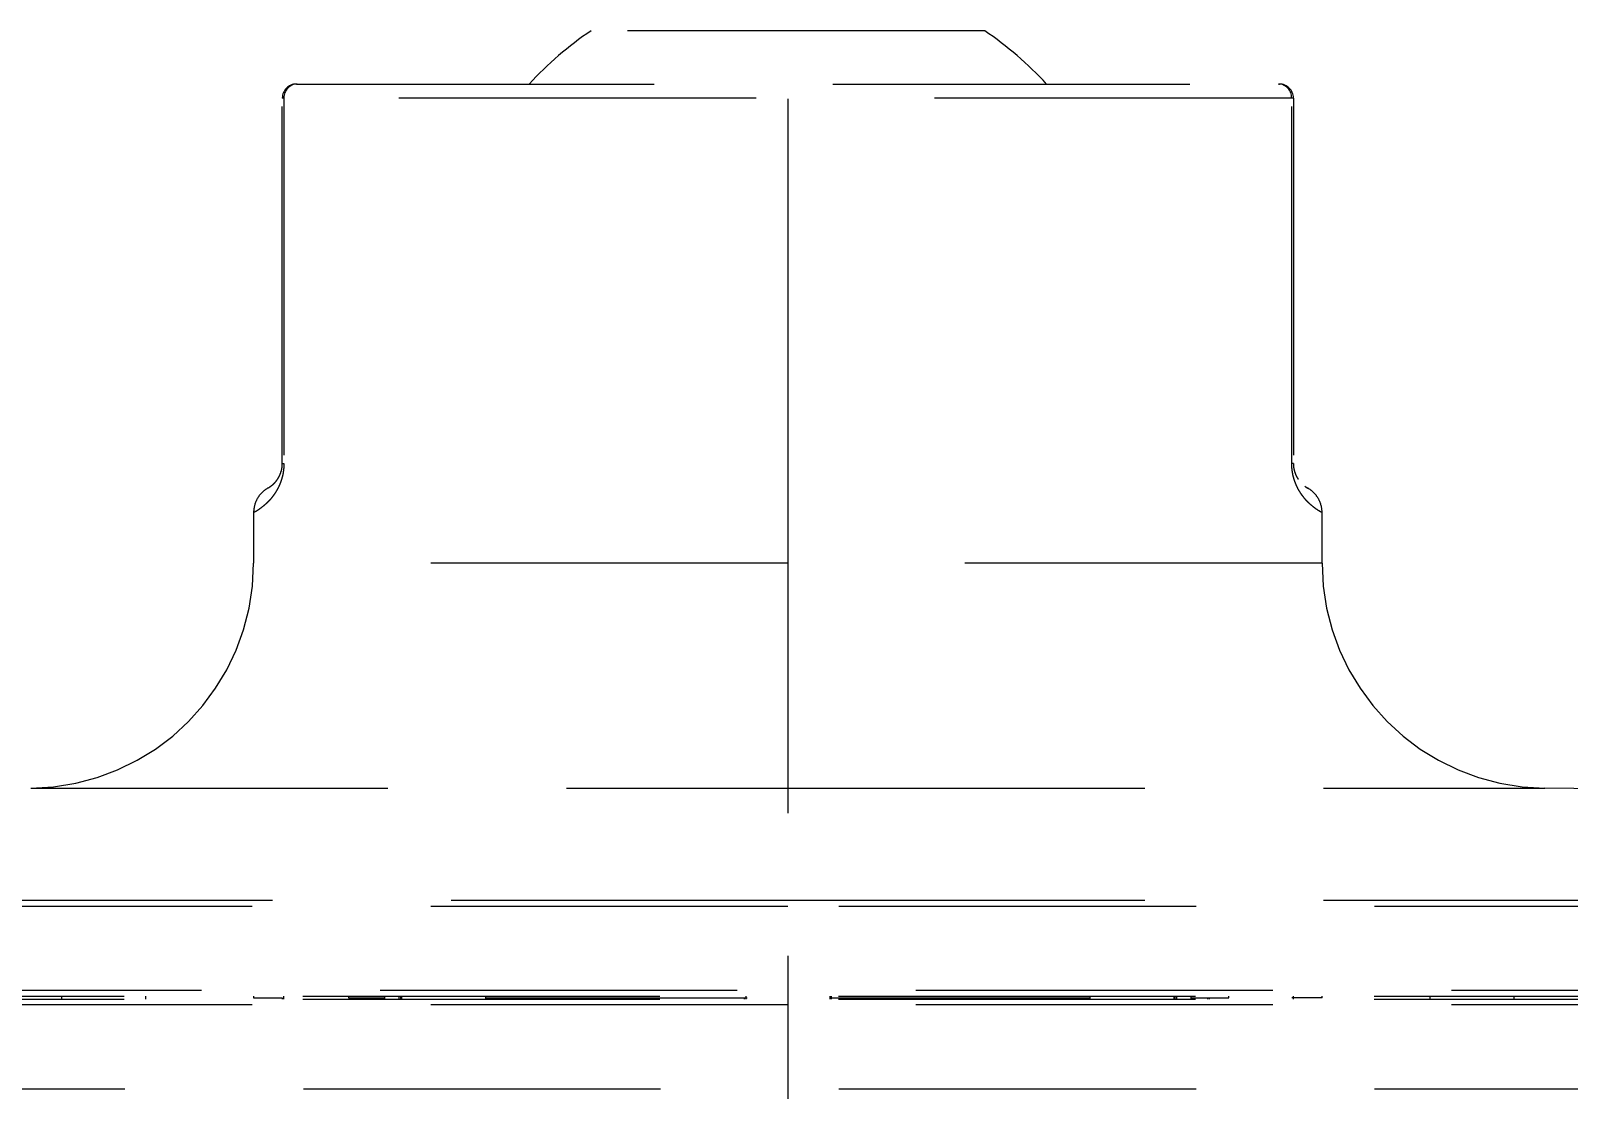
# Model space of a CAD drawing. Header units: millimetres. Extents: x 6110 to 6704, y -2661 to -1821.
# Drawn here: x 6477.58 to 6491.25, y -2114.99 to -2105.56 of the extents above; entities that cross this region are included whole.
import ezdxf

# ---------------------------------------------------------------- set-up
doc = ezdxf.new("R2010")
doc.units = ezdxf.units.MM
doc.header["$LTSCALE"] = 0.1
doc.linetypes.add('CENTERX2', pattern=[101.6, 63.5, -12.7, 12.7, -12.7])
doc.linetypes.add('HIDDEN2', pattern=[4.7625, 3.175, -1.5875])
doc.layers.add('1', color=4, linetype='HIDDEN2', lineweight=13)
doc.layers.add('DIM', color=3, linetype='Continuous', lineweight=9)
doc.layers.add('CENTER', color=1, linetype='CENTERX2')

msp = doc.modelspace()

# ---------------------------------------------------------------- hatches: boundary and pattern name
at = {"layer": 'DIM'}
h = msp.add_hatch(dxfattribs=at)
h.set_pattern_fill('ANSI31', color=2)
edge = h.paths.add_edge_path()
edge.add_line((6619.617, -2595.98), (6619.617, -1962.206))
edge.add_line((6634.617, -1966.11), (6619.617, -1966.11))
edge.add_line((6634.617, -2610.98), (6634.617, -1966.11))
edge.add_line((6634.617, -2610.98), (6184.457, -2610.98))
edge.add_line((6619.617, -2595.98), (6184.457, -2595.98))
edge.add_line((6184.457, -2610.98), (6184.457, -2595.98))

# ---------------------------------------------------------------- linework, layer by layer
at = {"layer": '1', "color": 8, "linetype": 'HIDDEN2', "lineweight": -3, "ltscale": 10}
for p, q in [((6486.057, -2105.557), (6482.557, -2105.557)), ((6479.937, -2106.03), (6479.944, -2106.03)), ((6479.944, -2106.03), (6488.669, -2106.03)), ((6488.669, -2106.03), (6488.677, -2106.03)), ((6479.826, -2106.155), (6479.812, -2106.155)), ((6479.812, -2109.405), (6479.812, -2106.155)), ((6488.787, -2106.155), (6479.826, -2106.155)), ((6479.826, -2106.155), (6479.826, -2109.405)), ((6488.802, -2106.155), (6488.787, -2106.155)), ((6488.787, -2109.405), (6488.787, -2106.155)), ((6488.802, -2106.155), (6488.802, -2109.405)), ((6479.812, -2109.405), (6479.826, -2109.405)), ((6488.802, -2109.405), (6488.787, -2109.405)), ((6479.557, -2109.841), (6479.557, -2110.291)), ((6489.057, -2110.291), (6489.057, -2109.841)), ((6484.307, -2110.291), (6479.557, -2110.291)), ((6489.057, -2110.291), (6484.307, -2110.291)), ((6477.576, -2112.291), (6484.307, -2112.291)), ((6484.307, -2112.291), (6491.038, -2112.291)), ((6484.307, -2113.343), (6456.865, -2113.343)), ((6457.5, -2113.286), (6484.307, -2113.286)), ((6484.307, -2113.286), (6511.114, -2113.286)), ((6511.749, -2113.343), (6484.307, -2113.343)), ((6512.432, -2114.09), (6456.182, -2114.09)), ((6456.182, -2114.142), (6512.432, -2114.142)), ((6456.182, -2114.167), (6512.432, -2114.167)), ((6477.85, -2114.142), (6477.85, -2114.167)), ((6478.6, -2114.167), (6478.6, -2114.142)), ((6479.557, -2114.142), (6479.557, -2114.155)), ((6479.557, -2114.155), (6479.812, -2114.155)), ((6479.812, -2114.155), (6479.812, -2114.167)), ((6479.824, -2114.142), (6479.824, -2114.167)), ((6480.4, -2114.142), (6480.4, -2114.155)), ((6480.4, -2114.155), (6480.722, -2114.155)), ((6480.574, -2114.167), (6480.574, -2114.155)), ((6480.722, -2114.142), (6480.722, -2114.167)), ((6480.849, -2114.142), (6480.849, -2114.167)), ((6480.863, -2114.142), (6480.863, -2114.167)), ((6480.871, -2114.142), (6480.871, -2114.167)), ((6481.621, -2114.167), (6481.621, -2114.142)), ((6481.621, -2114.155), (6483.944, -2114.155)), ((6483.92, -2114.155), (6483.92, -2114.167)), ((6483.932, -2114.142), (6483.932, -2114.167)), ((6484.682, -2114.167), (6484.682, -2114.142)), ((6484.694, -2114.167), (6484.694, -2114.142)), ((6484.694, -2114.155), (6486.993, -2114.155)), ((6486.993, -2114.142), (6486.993, -2114.167)), ((6487.743, -2114.167), (6487.743, -2114.142)), ((6487.751, -2114.167), (6487.751, -2114.142)), ((6487.765, -2114.167), (6487.765, -2114.142)), ((6487.892, -2114.167), (6487.892, -2114.142)), ((6487.892, -2114.155), (6488.227, -2114.155)), ((6488.039, -2114.155), (6488.039, -2114.167)), ((6488.052, -2114.155), (6488.052, -2114.167)), ((6488.227, -2114.155), (6488.227, -2114.142)), ((6489.057, -2114.155), (6488.789, -2114.155)), ((6488.802, -2114.167), (6488.802, -2114.142)), ((6489.057, -2114.155), (6489.057, -2114.142)), ((6490.014, -2114.142), (6490.014, -2114.167)), ((6490.764, -2114.167), (6490.764, -2114.142)), ((6484.307, -2114.219), (6456.182, -2114.219)), ((6512.432, -2114.219), (6484.307, -2114.219)), ((6511.749, -2114.966), (6456.865, -2114.966))]:
    msp.add_line(p, q, dxfattribs=at)
for centre, radius, start, end in [((6484.307, -2108.146), 3.125, 124.0558, 137.3812), ((6484.307, -2108.146), 3.125, 42.6181, 55.9442), ((6479.937, -2106.155), 0.125, 90, 180), ((6488.677, -2106.155), 0.125, 0, 90), ((6477.557, -2110.291), 2, 270.5348, 0), ((6491.057, -2110.291), 2, 180, 269.4652), ((6488.705, -2362.28), 250, 84.85724, 89.46516)]:
    msp.add_arc(centre, radius, start, end, dxfattribs=at)
for centre, start_param, end_param in [((6479.944, -2106.155), 0, 1.570796), ((6488.669, -2106.155), 4.712389, 6.283185)]:
    msp.add_ellipse(centre, major_axis=(0, 0.125), ratio=0.943269, start_param=start_param, end_param=end_param, dxfattribs=at)
for points, knots in [([(6479.826, -2109.405), (6479.826, -2109.406), (6479.826, -2109.408), (6479.826, -2109.411), (6479.826, -2109.414), (6479.826, -2109.417), (6479.826, -2109.42), (6479.826, -2109.423), (6479.826, -2109.426), (6479.826, -2109.428), (6479.826, -2109.431), (6479.825, -2109.434), (6479.825, -2109.437), (6479.825, -2109.44), (6479.825, -2109.443), (6479.825, -2109.446), (6479.824, -2109.449), (6479.824, -2109.452), (6479.824, -2109.455), (6479.823, -2109.458), (6479.823, -2109.461), (6479.823, -2109.464), (6479.822, -2109.467), (6479.822, -2109.47), (6479.821, -2109.473), (6479.821, -2109.475), (6479.821, -2109.478), (6479.82, -2109.481), (6479.82, -2109.484), (6479.819, -2109.487), (6479.819, -2109.49), (6479.818, -2109.493), (6479.817, -2109.496), (6479.817, -2109.499), (6479.816, -2109.501), (6479.816, -2109.504), (6479.814, -2109.513), (6479.81, -2109.528), (6479.804, -2109.549), (6479.797, -2109.568), (6479.789, -2109.591), (6479.778, -2109.615), (6479.764, -2109.641), (6479.749, -2109.666), (6479.735, -2109.686), (6479.723, -2109.702), (6479.713, -2109.715), (6479.702, -2109.727), (6479.691, -2109.739), (6479.677, -2109.754), (6479.658, -2109.771), (6479.63, -2109.794), (6479.601, -2109.816), (6479.576, -2109.831), (6479.56, -2109.839), (6479.557, -2109.841), (6479.557, -2109.841), (6479.557, -2109.841)], [0, 0, 0, 0, 0.001698, 0.003394, 0.00509, 0.006785, 0.008482, 0.010179, 0.011878, 0.01358, 0.015284, 0.016992, 0.018704, 0.020421, 0.022143, 0.023871, 0.025605, 0.027346, 0.029095, 0.030851, 0.032616, 0.034391, 0.036175, 0.037969, 0.039774, 0.04159, 0.043417, 0.045257, 0.047109, 0.048975, 0.050853, 0.052746, 0.054653, 0.056575, 0.058512, 0.060464, 0.062433, 0.077166, 0.092627, 0.108929, 0.126171, 0.153996, 0.184075, 0.216585, 0.251665, 0.275281, 0.299567, 0.324543, 0.350227, 0.376635, 0.435322, 0.501184, 0.621234, 0.749856, 0.867977, 0.999655, 1, 1, 1, 1]), ([(6479.685, -2109.623), (6479.685, -2109.623), (6479.686, -2109.622), (6479.692, -2109.618), (6479.703, -2109.611), (6479.715, -2109.602), (6479.728, -2109.592), (6479.738, -2109.583), (6479.749, -2109.571), (6479.759, -2109.559), (6479.767, -2109.548), (6479.774, -2109.537), (6479.781, -2109.526), (6479.786, -2109.517), (6479.789, -2109.51), (6479.79, -2109.508), (6479.791, -2109.505), (6479.792, -2109.502), (6479.794, -2109.499), (6479.795, -2109.496), (6479.796, -2109.493), (6479.797, -2109.49), (6479.798, -2109.487), (6479.799, -2109.484), (6479.8, -2109.481), (6479.801, -2109.478), (6479.802, -2109.475), (6479.803, -2109.472), (6479.804, -2109.469), (6479.804, -2109.466), (6479.805, -2109.463), (6479.806, -2109.46), (6479.807, -2109.457), (6479.807, -2109.454), (6479.808, -2109.45), (6479.808, -2109.447), (6479.809, -2109.444), (6479.81, -2109.441), (6479.81, -2109.438), (6479.81, -2109.434), (6479.811, -2109.431), (6479.811, -2109.428), (6479.811, -2109.425), (6479.812, -2109.421), (6479.812, -2109.418), (6479.812, -2109.415), (6479.812, -2109.411), (6479.812, -2109.408), (6479.812, -2109.406), (6479.812, -2109.405)], [0, 0, 0, 0, 0.128939, 0.25589, 0.379041, 0.498495, 0.567409, 0.632048, 0.692449, 0.748655, 0.783903, 0.816515, 0.846521, 0.873956, 0.87971, 0.885319, 0.890784, 0.896104, 0.901282, 0.906318, 0.911213, 0.915967, 0.920582, 0.92506, 0.9294, 0.933605, 0.937676, 0.941616, 0.945424, 0.949105, 0.95266, 0.956091, 0.959402, 0.962595, 0.965674, 0.968643, 0.971507, 0.974269, 0.976936, 0.979513, 0.982008, 0.984427, 0.986778, 0.98907, 0.991314, 0.993517, 0.995692, 0.997849, 1, 1, 1, 1]), ([(6489.057, -2109.841), (6489.057, -2109.841), (6489.055, -2109.84), (6489.048, -2109.837), (6489.037, -2109.83), (6489.021, -2109.821), (6489.001, -2109.807), (6488.979, -2109.79), (6488.956, -2109.771), (6488.935, -2109.752), (6488.915, -2109.732), (6488.898, -2109.711), (6488.883, -2109.691), (6488.87, -2109.674), (6488.861, -2109.659), (6488.852, -2109.645), (6488.844, -2109.631), (6488.837, -2109.617), (6488.83, -2109.602), (6488.824, -2109.587), (6488.818, -2109.572), (6488.812, -2109.556), (6488.807, -2109.54), (6488.803, -2109.524), (6488.799, -2109.511), (6488.797, -2109.501), (6488.796, -2109.495), (6488.795, -2109.489), (6488.794, -2109.483), (6488.793, -2109.477), (6488.792, -2109.471), (6488.791, -2109.465), (6488.791, -2109.459), (6488.79, -2109.453), (6488.789, -2109.447), (6488.789, -2109.441), (6488.788, -2109.435), (6488.788, -2109.429), (6488.788, -2109.423), (6488.788, -2109.417), (6488.787, -2109.411), (6488.787, -2109.407), (6488.787, -2109.405)], [0, 0, 0, 0, 0.088592, 0.17185, 0.248946, 0.335609, 0.418548, 0.497836, 0.563974, 0.622862, 0.666672, 0.708498, 0.748424, 0.770778, 0.791661, 0.811103, 0.827462, 0.843348, 0.858792, 0.873824, 0.887748, 0.901046, 0.913767, 0.925965, 0.937703, 0.941721, 0.945674, 0.949566, 0.9534, 0.957182, 0.960913, 0.9646, 0.968246, 0.971855, 0.975432, 0.978983, 0.982512, 0.986023, 0.989523, 0.993015, 0.996506, 1, 1, 1, 1]), ([(6488.802, -2109.405), (6488.802, -2109.405), (6488.802, -2109.406), (6488.802, -2109.408), (6488.802, -2109.41), (6488.802, -2109.412), (6488.802, -2109.414), (6488.802, -2109.415), (6488.802, -2109.417), (6488.802, -2109.419), (6488.802, -2109.421), (6488.802, -2109.422), (6488.802, -2109.424), (6488.802, -2109.426), (6488.803, -2109.427), (6488.803, -2109.429), (6488.803, -2109.431), (6488.803, -2109.433), (6488.803, -2109.434), (6488.804, -2109.436), (6488.804, -2109.438), (6488.804, -2109.44), (6488.804, -2109.441), (6488.805, -2109.443), (6488.805, -2109.445), (6488.805, -2109.446), (6488.805, -2109.448), (6488.806, -2109.45), (6488.806, -2109.451), (6488.806, -2109.453), (6488.807, -2109.455), (6488.807, -2109.456), (6488.807, -2109.458), (6488.808, -2109.46), (6488.808, -2109.461), (6488.808, -2109.463), (6488.809, -2109.465), (6488.809, -2109.466), (6488.81, -2109.468), (6488.81, -2109.47), (6488.811, -2109.471), (6488.811, -2109.473), (6488.812, -2109.474), (6488.812, -2109.476), (6488.812, -2109.478), (6488.813, -2109.479), (6488.813, -2109.481), (6488.814, -2109.482), (6488.814, -2109.484), (6488.815, -2109.486), (6488.816, -2109.487), (6488.816, -2109.489), (6488.817, -2109.49), (6488.817, -2109.492), (6488.818, -2109.493), (6488.818, -2109.495), (6488.819, -2109.497), (6488.82, -2109.498), (6488.82, -2109.5), (6488.821, -2109.501), (6488.822, -2109.503), (6488.822, -2109.504), (6488.823, -2109.506), (6488.824, -2109.507), (6488.824, -2109.509), (6488.825, -2109.51), (6488.826, -2109.512), (6488.828, -2109.516), (6488.831, -2109.523), (6488.837, -2109.532), (6488.841, -2109.539), (6488.844, -2109.543), (6488.844, -2109.545)], [0, 0, 0, 0, 0.005486, 0.010973, 0.016471, 0.021986, 0.027526, 0.033101, 0.038717, 0.044383, 0.050105, 0.05589, 0.061747, 0.067681, 0.073699, 0.079807, 0.086011, 0.092316, 0.098729, 0.105254, 0.111896, 0.118659, 0.125549, 0.132569, 0.139722, 0.147014, 0.154446, 0.162023, 0.169748, 0.177623, 0.185652, 0.193836, 0.202178, 0.210682, 0.219348, 0.228179, 0.237177, 0.246343, 0.255681, 0.26519, 0.274873, 0.284731, 0.294766, 0.304978, 0.31537, 0.325943, 0.336697, 0.347633, 0.358753, 0.370058, 0.381549, 0.393226, 0.40509, 0.417142, 0.429384, 0.441814, 0.454436, 0.467248, 0.480252, 0.493448, 0.506837, 0.520419, 0.534196, 0.548167, 0.562332, 0.576694, 0.591251, 0.606004, 0.710587, 0.823099, 0.94364, 1, 1, 1, 1]), ([(6479.685, -2109.623), (6479.665, -2109.634), (6479.63, -2109.66), (6479.588, -2109.713), (6479.563, -2109.775), (6479.557, -2109.819), (6479.557, -2109.841)], [0, 0, 0, 0, 0.245564, 0.5, 0.754435, 1, 1, 1, 1]), ([(6488.903, -2109.606), (6488.905, -2109.607), (6488.91, -2109.611), (6488.917, -2109.616), (6488.924, -2109.62), (6488.928, -2109.622), (6488.929, -2109.623), (6488.929, -2109.623), (6488.929, -2109.623)], [0, 0, 0, 0, 0.081173, 0.301489, 0.527276, 0.758646, 0.995702, 1, 1, 1, 1]), ([(6489.057, -2109.841), (6489.057, -2109.819), (6489.051, -2109.775), (6489.025, -2109.713), (6488.984, -2109.66), (6488.948, -2109.634), (6488.929, -2109.623)], [0, 0, 0, 0, 0.245565, 0.5, 0.754436, 1, 1, 1, 1])]:
    msp.add_open_spline(points, degree=3, knots=knots, dxfattribs=at)
at = {"layer": 'CENTER'}
msp.add_line((6484.307, -2024.882), (6484.307, -2124.04), dxfattribs=at)

doc.saveas('drawing.dxf')
